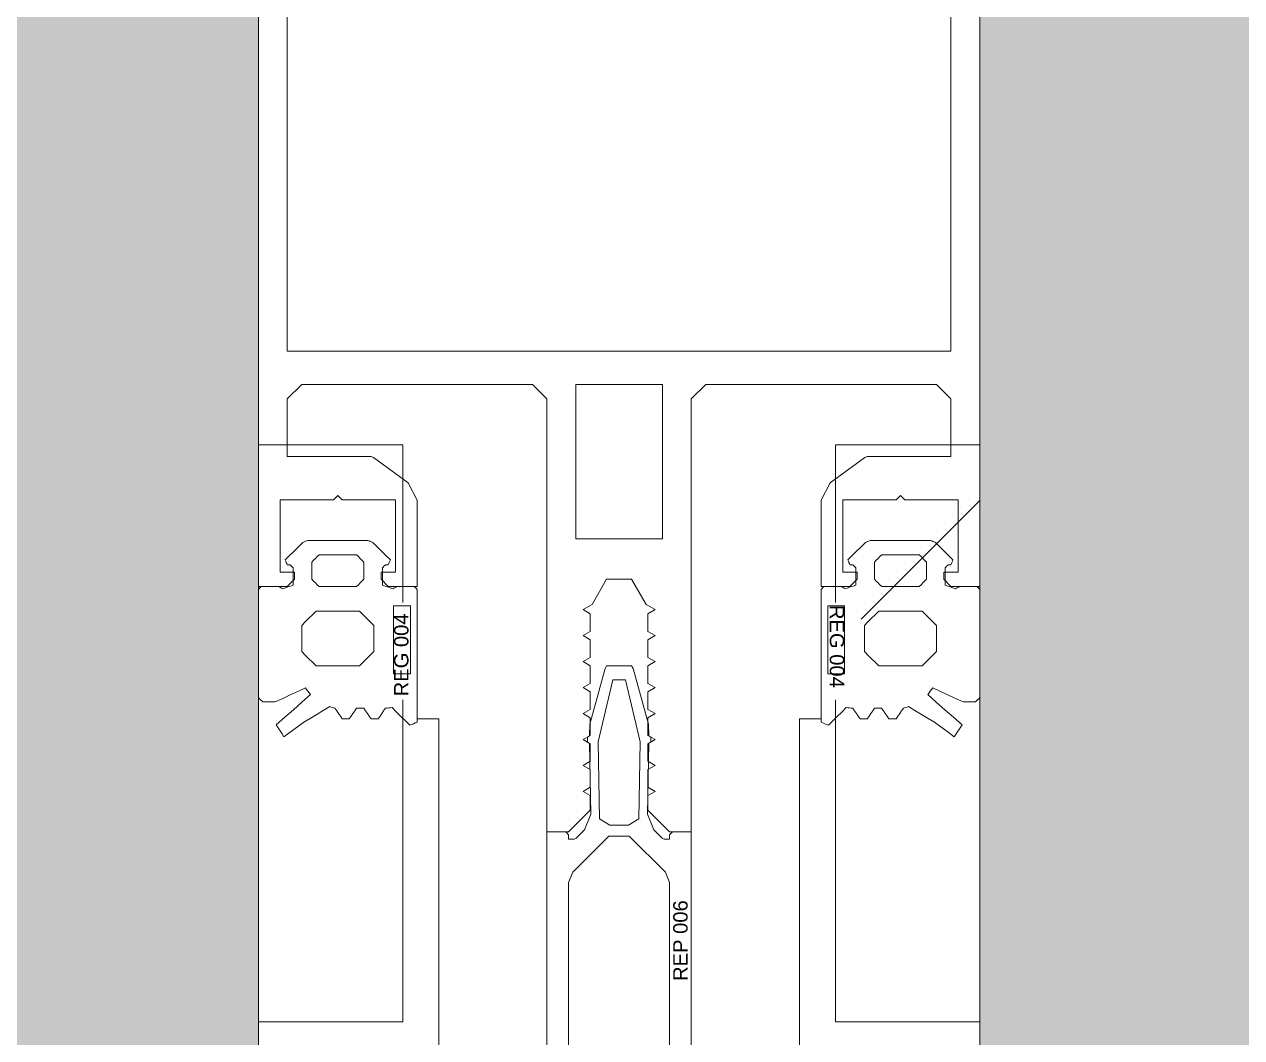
# Model space of a CAD drawing. Header units: millimetres. Extents: x -68946 to 690821, y -552984 to 293768.
# Drawn here: x 111121.7 to 111206.1, y -218742.2 to -218672 of the extents above; entities that cross this region are included whole.
import ezdxf

# ---------------------------------------------------------------- set-up
doc = ezdxf.new("R2010")
doc.units = ezdxf.units.MM
for name, color, linetype, lineweight in [('A-GLAZ-____-OTLN', 250, 'Continuous', 5), ('A-GLAZ-CURT-OTLN', 250, 'Continuous', 5), ('A-GLAZ-CWMG-MCUT', 250, 'Continuous', 9), ('A-GLAZ-CWMG-OTLN', 250, 'Continuous', 5), ('G-XREF-____-OTLN', 250, 'Continuous', 9)]:
    doc.layers.add(name, color=color, linetype=linetype, lineweight=lineweight)
doc.styles.add('Arial', font='arial.ttf', dxfattribs={"height": 1})

# ---------------------------------------------------------------- blocks, each defined once
blk = doc.blocks.new('PNS_Панель прямоугольная2 - Нр_Стекло - 40мм-40428507-АР1_Маркировочный план 3 этажа секция 2_3')
at = {"layer": 'A-GLAZ-____-OTLN'}
h = blk.add_hatch(dxfattribs=at)
h.set_pattern_fill('FP_20', color=256, style=0, pattern_type=2)
h.set_pattern_definition([(45, (-82692.5, -39714.82), (-282.8427, 282.8427), [200, -600]), (45, (-82892.5, -39814.82), (-282.8427, 282.8427), [600, -200]), (45, (-82492.5, -39914.82), (-282.8427, 282.8427), [200, -600])])
h.paths.add_polyline_path([(-492.5, 28.094), (-495.178, 28.094), (-494.187, 30.018)])
h.paths.add_polyline_path([(-502.5, 0), (-492.5, 0), (-492.5, 24.344), (-495.229, 22.902), (-495.5, 25.669), (-492.5, 26.219), (-494.244, 27.469), (-492.5, 28.094), (-492.5, 40), (-502.5, 40), (-501.813, 30.018), (-500.5, 27.469), (-500.5, 26.569), (-500.846, 25.369), (-500.5, 24.818), (-502.5, 21)])
h.paths.add_polyline_path([(502.5, 0), (501.764, 21.781), (500.5, 25.238), (500.5, 25.669), (500.5, 26.569), (500.603, 27.669), (502.5, 30.018), (502.5, 40), (492.5, 40), (492.5, 28.094), (495.5, 27.019), (492.5, 26.219), (495.5, 25.669), (495.229, 22.902), (492.5, 24.344), (492.5, 0)])
h.paths.add_polyline_path([(495.5, 27.469), (492.5, 28.094), (494.187, 30.018), (495.178, 28.094)])
for p, q in [((492.5, 40), (502.5, 40)), ((502.5, 40), (502.5, 29.062)), ((502.5, 22.328), (502.5, 0)), ((492.5, 0), (502.5, 0)), ((502.5, 0), (492.5, 0))]:
    blk.add_line(p, q, dxfattribs=at)
blk = doc.blocks.new('Прямоугольный импост - Рядовой 50х200-40428490-АР1_Маркировочный план 3 этажа секция 2_3')
at = {"layer": 'A-GLAZ-CWMG-OTLN'}
blk.add_hatch(color=10, dxfattribs=at).paths.add_polyline_path([(82100, 39775.024), (83085, 39775.154), (83085, 39975.024), (82100, 39975.024), (82100, 39775.154)])
at = {"layer": 'A-GLAZ-CWMG-MCUT', "lineweight": 5}
for p, q in [((83085, 39842.918), (83085, 39975.024)), ((83085, 39775.024), (83085, 39839.168))]:
    blk.add_line(p, q, dxfattribs=at)
blk = doc.blocks.new('PNS_Панель прямоугольная2 - Нр_Стекло - 40мм-V191-АР1_Маркировочный план 3 этажа секция 2_3')
at = {"layer": 'A-GLAZ-____-OTLN'}
h = blk.add_hatch(dxfattribs=at)
h.set_pattern_fill('FP_147', color=256, style=0, pattern_type=2)
h.set_pattern_definition([(45, (-83740, -39714.82), (-282.8427, 282.8427), [200, -600]), (45, (-83940, -39814.82), (-282.8427, 282.8427), [600, -200]), (45, (-83540, -39914.82), (-282.8427, 282.8427), [200, -600])])
h.paths.add_polyline_path([(-505, 28.094), (-507.678, 28.094), (-506.687, 30.018)])
h.paths.add_polyline_path([(-505, 0), (-505, 24.344), (-507.729, 22.902), (-508, 25.669), (-505, 26.219), (-506.744, 27.469), (-505, 28.094), (-505, 40), (-515, 40), (-514.313, 30.018), (-513, 27.469), (-513, 26.569), (-513.346, 25.369), (-513, 24.818), (-515, 21), (-515, 0)])
h.paths.add_polyline_path([(505, 0), (515, 0), (514.264, 21.781), (513, 25.238), (513, 25.669), (513, 26.569), (513.103, 27.669), (515, 30.018), (515, 40), (505, 40), (505, 28.094), (508, 27.019), (505, 26.219), (508, 25.669), (507.729, 22.902), (505, 24.344), (505, 21)])
h.paths.add_polyline_path([(508, 27.469), (505, 28.094), (506.687, 30.018), (507.678, 28.094)])
for p, q in [((-515, 40), (-505, 40)), ((-515, 29.062), (-515, 40)), ((-515, 0), (-515, 22.328)), ((-515, 0), (-505, 0)), ((-505, 0), (-515, 0))]:
    blk.add_line(p, q, dxfattribs=at)
blk = doc.blocks.new('Прямоугольный импост - Рядовой 50х200-40428489-АР1_Маркировочный план 3 этажа секция 2_3')
at = {"layer": 'A-GLAZ-CWMG-OTLN'}
blk.add_hatch(color=10, dxfattribs=at).paths.add_polyline_path([(85205, 39775.024), (85205, 39975.024), (84195, 39975.024), (84195, 39775.024), (85204.869, 39775.024)])
at = {"layer": 'A-GLAZ-CWMG-MCUT', "lineweight": 5}
for p, q in [((84195, 39975.024), (84195, 39842.918)), ((84195, 39839.168), (84195, 39775.024))]:
    blk.add_line(p, q, dxfattribs=at)
blk = doc.blocks.new('Прямоугольный импост - 200_dwg-17677014-АР1_Маркировочный план 3 этажа секция 2_3')
at = {"layer": 'G-XREF-____-OTLN', "flags": 128}
for points in [[(227971.452, 196911.968), (227971.452, 196781.968), (227973.452, 196781.968), (227973.952, 196782.468), (227973.952, 196782.968), (227972.952, 196782.968), (227972.952, 196787.968), (227976.652, 196787.968), (227976.952, 196788.268), (227977.252, 196787.968), (227980.952, 196787.968), (227980.952, 196782.968), (227979.952, 196782.968), (227979.952, 196782.468), (227980.452, 196781.968), (227982.452, 196781.968), (227982.452, 196787.951), (227981.834, 196789.164), (227979.431, 196790.91), (227979.255, 196790.968), (227973.452, 196790.968), (227973.452, 196794.968), (227974.452, 196795.968), (227990.452, 196795.968), (227991.452, 196794.968), (227991.452, 196764.968), (227992.952, 196764.968), (227994.452, 196766.468), (227994.452, 196767.479), (227993.952, 196767.768), (227994.452, 196768.056), (227994.452, 196769.279), (227993.952, 196769.568), (227994.452, 196769.856), (227994.452, 196771.079), (227993.952, 196771.368), (227994.452, 196771.656), (227994.452, 196772.879), (227993.952, 196773.168), (227994.452, 196773.456), (227994.452, 196774.679), (227993.952, 196774.968), (227994.452, 196775.256), (227994.452, 196776.479), (227993.952, 196776.768), (227994.452, 196777.056), (227994.452, 196778.279), (227993.952, 196778.568), (227994.452, 196778.856), (227994.452, 196780.079), (227993.952, 196780.368), (227994.585, 196780.733), (227995.586, 196782.468), (227997.318, 196782.468), (227998.32, 196780.733), (227998.952, 196780.368), (227998.452, 196780.079), (227998.452, 196778.856), (227998.952, 196778.568), (227998.452, 196778.279), (227998.452, 196777.056), (227998.952, 196776.768), (227998.452, 196776.479), (227998.452, 196775.256), (227998.952, 196774.968), (227998.452, 196774.679), (227998.452, 196773.456), (227998.952, 196773.168), (227998.452, 196772.879), (227998.452, 196771.656), (227998.952, 196771.368), (227998.452, 196771.079), (227998.452, 196769.856), (227998.952, 196769.568), (227998.452, 196769.279), (227998.452, 196768.056), (227998.952, 196767.768), (227998.452, 196767.479), (227998.452, 196766.468), (227999.952, 196764.968), (228001.452, 196764.968), (228001.452, 196794.968), (228002.452, 196795.968), (228018.452, 196795.968), (228019.452, 196794.968), (228019.452, 196790.968), (228013.65, 196790.968), (228013.473, 196790.91), (228011.071, 196789.164), (228010.452, 196787.951), (228010.452, 196781.968), (228012.452, 196781.968), (228012.952, 196782.468), (228012.952, 196782.968), (228011.952, 196782.968), (228011.952, 196787.968), (228015.652, 196787.968), (228015.952, 196788.268), (228016.252, 196787.968), (228019.952, 196787.968), (228019.952, 196782.968), (228018.952, 196782.968), (228018.952, 196782.468), (228019.452, 196781.968), (228021.452, 196781.968), (228021.452, 196911.968)], [(227974.523, 196785.021), (227974.22, 196784.718), (227973.917, 196784.415), (227973.614, 196784.112), (227973.311, 196783.809)], [(227974.876, 196785.168), (227974.788, 196785.131), (227974.7, 196785.094), (227974.611, 196785.058), (227974.523, 196785.021)], [(227979.028, 196785.168), (227977.99, 196785.168), (227976.952, 196785.168), (227975.914, 196785.168), (227974.876, 196785.168)], [(227979.382, 196785.021), (227979.293, 196785.058), (227979.205, 196785.094), (227979.116, 196785.131), (227979.028, 196785.168)], [(227980.594, 196783.809), (227980.291, 196784.112), (227979.988, 196784.415), (227979.685, 196784.718), (227979.382, 196785.021)], [(228013.523, 196785.021), (228013.22, 196784.718), (228012.917, 196784.415), (228012.614, 196784.112), (228012.311, 196783.809)], [(228013.876, 196785.168), (228013.788, 196785.131), (228013.7, 196785.094), (228013.611, 196785.058), (228013.523, 196785.021)], [(228018.028, 196785.168), (228016.99, 196785.168), (228015.952, 196785.168), (228014.914, 196785.168), (228013.876, 196785.168)], [(228018.382, 196785.021), (228018.293, 196785.058), (228018.205, 196785.094), (228018.116, 196785.131), (228018.028, 196785.168)], [(228019.594, 196783.809), (228019.291, 196784.112), (228018.988, 196784.415), (228018.685, 196784.718), (228018.382, 196785.021)], [(227975.152, 196783.668), (227975.277, 196783.793), (227975.402, 196783.918), (227975.527, 196784.043), (227975.652, 196784.168)], [(227975.652, 196784.168), (227976.302, 196784.168), (227976.952, 196784.168), (227977.602, 196784.168), (227978.252, 196784.168)], [(227978.252, 196784.168), (227978.377, 196784.043), (227978.502, 196783.918), (227978.627, 196783.793), (227978.752, 196783.668)], [(228014.152, 196783.668), (228014.277, 196783.793), (228014.402, 196783.918), (228014.527, 196784.043), (228014.652, 196784.168)], [(228014.652, 196784.168), (228015.302, 196784.168), (228015.952, 196784.168), (228016.602, 196784.168), (228017.252, 196784.168)], [(228017.252, 196784.168), (228017.377, 196784.043), (228017.502, 196783.918), (228017.627, 196783.793), (228017.752, 196783.668)], [(227973.311, 196783.809), (227973.346, 196783.724), (227973.382, 196783.638), (227973.417, 196783.553), (227973.452, 196783.468)], [(227973.452, 196783.468), (227973.502, 196783.468), (227973.552, 196783.468), (227973.602, 196783.468), (227973.652, 196783.468)], [(227973.652, 196783.468), (227973.702, 196783.418), (227973.752, 196783.368), (227973.802, 196783.318), (227973.852, 196783.268)], [(227975.152, 196782.468), (227975.152, 196782.768), (227975.152, 196783.068), (227975.152, 196783.368), (227975.152, 196783.668)], [(227978.752, 196783.668), (227978.752, 196783.368), (227978.752, 196783.068), (227978.752, 196782.768), (227978.752, 196782.468)], [(227980.052, 196783.268), (227980.102, 196783.318), (227980.152, 196783.368), (227980.202, 196783.418), (227980.252, 196783.468)], [(227980.252, 196783.468), (227980.302, 196783.468), (227980.352, 196783.468), (227980.402, 196783.468), (227980.452, 196783.468)], [(227980.452, 196783.468), (227980.488, 196783.553), (227980.523, 196783.638), (227980.558, 196783.724), (227980.594, 196783.809)], [(228012.311, 196783.809), (228012.346, 196783.724), (228012.382, 196783.638), (228012.417, 196783.553), (228012.452, 196783.468)], [(228012.452, 196783.468), (228012.502, 196783.468), (228012.552, 196783.468), (228012.602, 196783.468), (228012.652, 196783.468)], [(228012.652, 196783.468), (228012.702, 196783.418), (228012.752, 196783.368), (228012.802, 196783.318), (228012.852, 196783.268)], [(228014.152, 196782.468), (228014.152, 196782.768), (228014.152, 196783.068), (228014.152, 196783.368), (228014.152, 196783.668)], [(228017.752, 196783.668), (228017.752, 196783.368), (228017.752, 196783.068), (228017.752, 196782.768), (228017.752, 196782.468)], [(228019.052, 196783.268), (228019.102, 196783.318), (228019.152, 196783.368), (228019.202, 196783.418), (228019.252, 196783.468)], [(228019.252, 196783.468), (228019.302, 196783.468), (228019.352, 196783.468), (228019.402, 196783.468), (228019.452, 196783.468)], [(228019.452, 196783.468), (228019.488, 196783.553), (228019.523, 196783.638), (228019.558, 196783.724), (228019.594, 196783.809)], [(227973.852, 196783.268), (227973.852, 196782.967), (227973.852, 196782.666), (227973.852, 196782.366), (227973.852, 196782.065)], [(227980.052, 196782.065), (227980.052, 196782.366), (227980.052, 196782.666), (227980.052, 196782.967), (227980.052, 196783.268)], [(228012.852, 196783.268), (228012.852, 196782.967), (228012.852, 196782.666), (228012.852, 196782.366), (228012.852, 196782.065)], [(228019.052, 196782.065), (228019.052, 196782.366), (228019.052, 196782.666), (228019.052, 196782.967), (228019.052, 196783.268)], [(227971.652, 196781.968), (227971.602, 196781.918), (227971.552, 196781.868), (227971.502, 196781.818), (227971.452, 196781.768)], [(227971.452, 196781.768), (227971.452, 196779.893), (227971.452, 196778.018), (227971.452, 196776.143), (227971.452, 196774.268)], [(227972.826, 196781.968), (227972.532, 196781.968), (227972.239, 196781.968), (227971.946, 196781.968), (227971.652, 196781.968)], [(227973.139, 196781.816), (227973.061, 196781.854), (227972.982, 196781.892), (227972.904, 196781.93), (227972.826, 196781.968)], [(227973.852, 196782.065), (227973.674, 196782.003), (227973.496, 196781.941), (227973.317, 196781.879), (227973.139, 196781.816)], [(227975.652, 196781.968), (227975.527, 196782.093), (227975.402, 196782.218), (227975.277, 196782.343), (227975.152, 196782.468)], [(227978.252, 196781.968), (227977.602, 196781.968), (227976.952, 196781.968), (227976.302, 196781.968), (227975.652, 196781.968)], [(227978.752, 196782.468), (227978.627, 196782.343), (227978.502, 196782.218), (227978.377, 196782.093), (227978.252, 196781.968)], [(227980.765, 196781.816), (227980.587, 196781.879), (227980.409, 196781.941), (227980.231, 196782.003), (227980.052, 196782.065)], [(227981.079, 196781.968), (227981, 196781.93), (227980.922, 196781.892), (227980.844, 196781.854), (227980.765, 196781.816)], [(227982.252, 196781.968), (227981.959, 196781.968), (227981.665, 196781.968), (227981.372, 196781.968), (227981.079, 196781.968)], [(227982.452, 196781.768), (227982.402, 196781.818), (227982.352, 196781.868), (227982.302, 196781.918), (227982.252, 196781.968)], [(227982.452, 196772.568), (227982.452, 196774.868), (227982.452, 196777.168), (227982.452, 196779.468), (227982.452, 196781.768)], [(228010.652, 196781.968), (228010.602, 196781.918), (228010.552, 196781.868), (228010.502, 196781.818), (228010.452, 196781.768)], [(228010.452, 196781.768), (228010.452, 196779.468), (228010.452, 196777.168), (228010.452, 196774.868), (228010.452, 196772.568)], [(228011.826, 196781.968), (228011.532, 196781.968), (228011.239, 196781.968), (228010.946, 196781.968), (228010.652, 196781.968)], [(228012.139, 196781.816), (228012.061, 196781.854), (228011.982, 196781.892), (228011.904, 196781.93), (228011.826, 196781.968)], [(228012.852, 196782.065), (228012.674, 196782.003), (228012.496, 196781.941), (228012.317, 196781.879), (228012.139, 196781.816)], [(228014.652, 196781.968), (228014.527, 196782.093), (228014.402, 196782.218), (228014.277, 196782.343), (228014.152, 196782.468)], [(228017.252, 196781.968), (228016.602, 196781.968), (228015.952, 196781.968), (228015.302, 196781.968), (228014.652, 196781.968)], [(228017.752, 196782.468), (228017.627, 196782.343), (228017.502, 196782.218), (228017.377, 196782.093), (228017.252, 196781.968)], [(228019.765, 196781.816), (228019.587, 196781.879), (228019.409, 196781.941), (228019.231, 196782.003), (228019.052, 196782.065)], [(228020.079, 196781.968), (228020, 196781.93), (228019.922, 196781.892), (228019.844, 196781.854), (228019.765, 196781.816)], [(228021.252, 196781.968), (228020.959, 196781.968), (228020.665, 196781.968), (228020.372, 196781.968), (228020.079, 196781.968)], [(228021.452, 196781.768), (228021.402, 196781.818), (228021.352, 196781.868), (228021.302, 196781.918), (228021.252, 196781.968)], [(228021.452, 196774.268), (228021.452, 196776.143), (228021.452, 196778.018), (228021.452, 196779.893), (228021.452, 196781.768)], [(227974.452, 196779.268), (227974.702, 196779.518), (227974.952, 196779.768), (227975.202, 196780.018), (227975.452, 196780.268)], [(227975.452, 196780.268), (227976.202, 196780.268), (227976.952, 196780.268), (227977.702, 196780.268), (227978.452, 196780.268)], [(227978.452, 196780.268), (227978.702, 196780.018), (227978.952, 196779.768), (227979.202, 196779.518), (227979.452, 196779.268)], [(228013.452, 196779.268), (228013.702, 196779.518), (228013.952, 196779.768), (228014.202, 196780.018), (228014.452, 196780.268)], [(228014.452, 196780.268), (228015.202, 196780.268), (228015.952, 196780.268), (228016.702, 196780.268), (228017.452, 196780.268)], [(228017.452, 196780.268), (228017.702, 196780.018), (228017.952, 196779.768), (228018.202, 196779.518), (228018.452, 196779.268)], [(227974.452, 196777.468), (227974.452, 196777.918), (227974.452, 196778.368), (227974.452, 196778.818), (227974.452, 196779.268)], [(227979.452, 196779.268), (227979.452, 196778.818), (227979.452, 196778.368), (227979.452, 196777.918), (227979.452, 196777.468)], [(228013.452, 196777.468), (228013.452, 196777.918), (228013.452, 196778.368), (228013.452, 196778.818), (228013.452, 196779.268)], [(228018.452, 196779.268), (228018.452, 196778.818), (228018.452, 196778.368), (228018.452, 196777.918), (228018.452, 196777.468)], [(227975.452, 196776.468), (227975.202, 196776.718), (227974.952, 196776.968), (227974.702, 196777.218), (227974.452, 196777.468)], [(227979.452, 196777.468), (227979.202, 196777.218), (227978.952, 196776.968), (227978.702, 196776.718), (227978.452, 196776.468)], [(228014.452, 196776.468), (228014.202, 196776.718), (228013.952, 196776.968), (228013.702, 196777.218), (228013.452, 196777.468)], [(228018.452, 196777.468), (228018.202, 196777.218), (228017.952, 196776.968), (228017.702, 196776.718), (228017.452, 196776.468)], [(227978.452, 196776.468), (227977.702, 196776.468), (227976.952, 196776.468), (227976.202, 196776.468), (227975.452, 196776.468)], [(227991.452, 196730.967), (227991.452, 196764.968), (227992.752, 196764.968), (227992.952, 196764.768), (227992.952, 196764.468), (227993.334, 196764.468), (227993.475, 196764.526), (227994.049, 196765.1), (227994.488, 196766.187), (227994.402, 196771.108), (227994.252, 196771.194), (227994.252, 196771.541), (227994.402, 196771.627), (227994.416, 196772.435), (227995.487, 196776.295), (227995.586, 196776.467), (227997.318, 196776.467), (227997.418, 196776.295), (227998.488, 196772.435), (227998.502, 196771.627), (227998.652, 196771.541), (227998.652, 196771.194), (227998.502, 196771.108), (227998.416, 196766.187), (227998.855, 196765.1), (227999.429, 196764.526), (227999.571, 196764.468), (227999.952, 196764.468), (227999.952, 196764.768), (228000.152, 196764.968), (228001.452, 196764.968), (228001.452, 196730.967)], [(228017.452, 196776.468), (228016.702, 196776.468), (228015.952, 196776.468), (228015.202, 196776.468), (228014.452, 196776.468)], [(227972.616, 196773.982), (227973.137, 196774.221), (227973.659, 196774.461), (227974.181, 196774.7), (227974.703, 196774.939)], [(227974.703, 196774.939), (227974.792, 196774.824), (227974.882, 196774.708), (227974.971, 196774.592), (227975.061, 196774.476)], [(228017.844, 196774.476), (228017.933, 196774.592), (228018.023, 196774.708), (228018.112, 196774.824), (228018.201, 196774.939)], [(228018.201, 196774.939), (228018.723, 196774.7), (228019.245, 196774.461), (228019.767, 196774.221), (228020.289, 196773.982)], [(227971.452, 196774.268), (227971.527, 196774.193), (227971.602, 196774.118), (227971.677, 196774.043), (227971.752, 196773.968)], [(227975.061, 196774.476), (227974.467, 196773.955), (227973.873, 196773.433), (227973.28, 196772.912), (227972.686, 196772.391)], [(228020.219, 196772.391), (228019.625, 196772.912), (228019.031, 196773.433), (228018.437, 196773.955), (228017.844, 196774.476)], [(228021.152, 196773.968), (228021.227, 196774.043), (228021.302, 196774.118), (228021.377, 196774.193), (228021.452, 196774.268)], [(227971.752, 196773.968), (227971.968, 196773.971), (227972.184, 196773.975), (227972.4, 196773.978), (227972.616, 196773.982)], [(227974.587, 196772.562), (227975.04, 196772.834), (227975.492, 196773.105), (227975.945, 196773.377), (227976.397, 196773.648)], [(227976.397, 196773.648), (227976.486, 196773.62), (227976.574, 196773.592), (227976.663, 196773.565), (227976.751, 196773.537)], [(227976.751, 196773.537), (227976.878, 196773.352), (227977.004, 196773.168), (227977.13, 196772.983), (227977.256, 196772.798)], [(227977.751, 196772.798), (227977.878, 196772.983), (227978.004, 196773.168), (227978.13, 196773.352), (227978.256, 196773.537)], [(227978.256, 196773.537), (227978.38, 196773.537), (227978.504, 196773.537), (227978.628, 196773.537), (227978.751, 196773.537)], [(227978.751, 196773.537), (227978.878, 196773.352), (227979.004, 196773.168), (227979.13, 196772.983), (227979.256, 196772.798)], [(227979.751, 196772.798), (227979.878, 196772.983), (227980.004, 196773.168), (227980.13, 196773.352), (227980.256, 196773.537)], [(227980.256, 196773.537), (227980.371, 196773.548), (227980.486, 196773.558), (227980.601, 196773.569), (227980.716, 196773.58)], [(227980.716, 196773.58), (227981.022, 196773.274), (227981.328, 196772.968), (227981.634, 196772.661), (227981.94, 196772.355)], [(228010.964, 196772.355), (228011.27, 196772.661), (228011.576, 196772.968), (228011.883, 196773.274), (228012.189, 196773.58)], [(228012.189, 196773.58), (228012.304, 196773.569), (228012.419, 196773.558), (228012.533, 196773.548), (228012.648, 196773.537)], [(228012.648, 196773.537), (228012.775, 196773.352), (228012.901, 196773.168), (228013.027, 196772.983), (228013.153, 196772.798)], [(228013.648, 196772.798), (228013.775, 196772.983), (228013.901, 196773.168), (228014.027, 196773.352), (228014.153, 196773.537)], [(228014.153, 196773.537), (228014.277, 196773.537), (228014.401, 196773.537), (228014.525, 196773.537), (228014.648, 196773.537)], [(228014.648, 196773.537), (228014.775, 196773.352), (228014.901, 196773.168), (228015.027, 196772.983), (228015.153, 196772.798)], [(228015.648, 196772.798), (228015.775, 196772.983), (228015.901, 196773.168), (228016.027, 196773.352), (228016.153, 196773.537)], [(228016.153, 196773.537), (228016.242, 196773.565), (228016.33, 196773.592), (228016.419, 196773.62), (228016.507, 196773.648)], [(228016.507, 196773.648), (228016.96, 196773.377), (228017.412, 196773.105), (228017.865, 196772.834), (228018.317, 196772.562)], [(228020.289, 196773.982), (228020.505, 196773.978), (228020.721, 196773.975), (228020.936, 196773.971), (228021.152, 196773.968)], [(227971.852, 196730.798), (227983.952, 196730.798), (227983.952, 196772.798), (227982.452, 196772.798)], [(227972.686, 196772.391), (227972.819, 196772.179), (227972.952, 196771.968), (227973.085, 196771.756), (227973.219, 196771.544)], [(227973.219, 196771.544), (227973.561, 196771.799), (227973.903, 196772.053), (227974.245, 196772.308), (227974.587, 196772.562)], [(227977.256, 196772.798), (227977.38, 196772.798), (227977.504, 196772.798), (227977.628, 196772.798), (227977.751, 196772.798)], [(227979.256, 196772.798), (227979.38, 196772.798), (227979.504, 196772.798), (227979.628, 196772.798), (227979.751, 196772.798)], [(227981.94, 196772.355), (227982.068, 196772.408), (227982.196, 196772.461), (227982.324, 196772.514), (227982.452, 196772.568)], [(228021.053, 196730.798), (228008.952, 196730.798), (228008.952, 196772.798), (228010.452, 196772.798)], [(228010.452, 196772.568), (228010.58, 196772.514), (228010.708, 196772.461), (228010.836, 196772.408), (228010.964, 196772.355)], [(228013.153, 196772.798), (228013.277, 196772.798), (228013.401, 196772.798), (228013.525, 196772.798), (228013.648, 196772.798)], [(228015.153, 196772.798), (228015.277, 196772.798), (228015.401, 196772.798), (228015.525, 196772.798), (228015.648, 196772.798)], [(228018.317, 196772.562), (228018.659, 196772.308), (228019.002, 196772.053), (228019.344, 196771.799), (228019.686, 196771.544)], [(228019.686, 196771.544), (228019.819, 196771.756), (228019.952, 196771.968), (228020.085, 196772.179), (228020.219, 196772.391)]]:
    blk.add_lwpolyline(points, dxfattribs=at)
for points in [[(227973.452, 196906.968), (227973.452, 196798.268), (228019.452, 196798.268), (228019.452, 196906.968)], [(227993.452, 196795.968), (227993.452, 196785.268), (227999.452, 196785.268), (227999.452, 196795.968)], [(227980.822, 196775.926), (227981.991, 196775.926), (227981.991, 196780.625), (227980.822, 196780.625)], [(228012.083, 196775.926), (228010.914, 196775.926), (228010.914, 196780.625), (228012.083, 196780.625)], [(227997.811, 196765.875), (227997.904, 196771.2), (227996.896, 196775.498), (227996.008, 196775.498), (227995.001, 196771.2), (227995.094, 196765.875), (227995.798, 196765.428), (227997.106, 196765.428)], [(227998.22, 196738.735), (227999.099, 196737.857), (227999.952, 196738.21), (227999.952, 196761.468), (227999.659, 196762.175), (227997.159, 196764.675), (227995.745, 196764.675), (227993.245, 196762.175), (227992.952, 196761.468), (227992.952, 196738.21), (227993.806, 196737.857), (227994.684, 196738.735)]]:
    blk.add_lwpolyline(points, close=True, dxfattribs=at)
blk = doc.blocks.new('Прямоугольный импост - 200_dwg-V210-АР1_Маркировочный план 3 этажа секция 2_3')
at = {"layer": 'G-XREF-____-OTLN', "flags": 128}
for points in [[(227971.452, 196911.968), (227971.452, 196781.968), (227973.452, 196781.968), (227973.952, 196782.468), (227973.952, 196782.968), (227972.952, 196782.968), (227972.952, 196787.968), (227976.652, 196787.968), (227976.952, 196788.268), (227977.252, 196787.968), (227980.952, 196787.968), (227980.952, 196782.968), (227979.952, 196782.968), (227979.952, 196782.468), (227980.452, 196781.968), (227982.452, 196781.968), (227982.452, 196787.951), (227981.834, 196789.164), (227979.431, 196790.91), (227979.255, 196790.968), (227973.452, 196790.968), (227973.452, 196794.968), (227974.452, 196795.968), (227990.452, 196795.968), (227991.452, 196794.968), (227991.452, 196764.968), (227992.952, 196764.968), (227994.452, 196766.468), (227994.452, 196767.479), (227993.952, 196767.768), (227994.452, 196768.056), (227994.452, 196769.279), (227993.952, 196769.568), (227994.452, 196769.856), (227994.452, 196771.079), (227993.952, 196771.368), (227994.452, 196771.656), (227994.452, 196772.879), (227993.952, 196773.168), (227994.452, 196773.456), (227994.452, 196774.679), (227993.952, 196774.968), (227994.452, 196775.256), (227994.452, 196776.479), (227993.952, 196776.768), (227994.452, 196777.056), (227994.452, 196778.279), (227993.952, 196778.568), (227994.452, 196778.856), (227994.452, 196780.079), (227993.952, 196780.368), (227994.585, 196780.733), (227995.586, 196782.468), (227997.318, 196782.468), (227998.32, 196780.733), (227998.952, 196780.368), (227998.452, 196780.079), (227998.452, 196778.856), (227998.952, 196778.568), (227998.452, 196778.279), (227998.452, 196777.056), (227998.952, 196776.768), (227998.452, 196776.479), (227998.452, 196775.256), (227998.952, 196774.968), (227998.452, 196774.679), (227998.452, 196773.456), (227998.952, 196773.168), (227998.452, 196772.879), (227998.452, 196771.656), (227998.952, 196771.368), (227998.452, 196771.079), (227998.452, 196769.856), (227998.952, 196769.568), (227998.452, 196769.279), (227998.452, 196768.056), (227998.952, 196767.768), (227998.452, 196767.479), (227998.452, 196766.468), (227999.952, 196764.968), (228001.452, 196764.968), (228001.452, 196794.968), (228002.452, 196795.968), (228018.452, 196795.968), (228019.452, 196794.968), (228019.452, 196790.968), (228013.65, 196790.968), (228013.473, 196790.91), (228011.071, 196789.164), (228010.452, 196787.951), (228010.452, 196781.968), (228012.452, 196781.968), (228012.952, 196782.468), (228012.952, 196782.968), (228011.952, 196782.968), (228011.952, 196787.968), (228015.652, 196787.968), (228015.952, 196788.268), (228016.252, 196787.968), (228019.952, 196787.968), (228019.952, 196782.968), (228018.952, 196782.968), (228018.952, 196782.468), (228019.452, 196781.968), (228021.452, 196781.968), (228021.452, 196911.968)], [(227974.523, 196785.021), (227974.22, 196784.718), (227973.917, 196784.415), (227973.614, 196784.112), (227973.311, 196783.809)], [(227974.876, 196785.168), (227974.788, 196785.131), (227974.7, 196785.094), (227974.611, 196785.058), (227974.523, 196785.021)], [(227979.028, 196785.168), (227977.99, 196785.168), (227976.952, 196785.168), (227975.914, 196785.168), (227974.876, 196785.168)], [(227979.382, 196785.021), (227979.293, 196785.058), (227979.205, 196785.094), (227979.116, 196785.131), (227979.028, 196785.168)], [(227980.594, 196783.809), (227980.291, 196784.112), (227979.988, 196784.415), (227979.685, 196784.718), (227979.382, 196785.021)], [(228013.523, 196785.021), (228013.22, 196784.718), (228012.917, 196784.415), (228012.614, 196784.112), (228012.311, 196783.809)], [(228013.876, 196785.168), (228013.788, 196785.131), (228013.7, 196785.094), (228013.611, 196785.058), (228013.523, 196785.021)], [(228018.028, 196785.168), (228016.99, 196785.168), (228015.952, 196785.168), (228014.914, 196785.168), (228013.876, 196785.168)], [(228018.382, 196785.021), (228018.293, 196785.058), (228018.205, 196785.094), (228018.116, 196785.131), (228018.028, 196785.168)], [(228019.594, 196783.809), (228019.291, 196784.112), (228018.988, 196784.415), (228018.685, 196784.718), (228018.382, 196785.021)], [(227975.152, 196783.668), (227975.277, 196783.793), (227975.402, 196783.918), (227975.527, 196784.043), (227975.652, 196784.168)], [(227975.652, 196784.168), (227976.302, 196784.168), (227976.952, 196784.168), (227977.602, 196784.168), (227978.252, 196784.168)], [(227978.252, 196784.168), (227978.377, 196784.043), (227978.502, 196783.918), (227978.627, 196783.793), (227978.752, 196783.668)], [(228014.152, 196783.668), (228014.277, 196783.793), (228014.402, 196783.918), (228014.527, 196784.043), (228014.652, 196784.168)], [(228014.652, 196784.168), (228015.302, 196784.168), (228015.952, 196784.168), (228016.602, 196784.168), (228017.252, 196784.168)], [(228017.252, 196784.168), (228017.377, 196784.043), (228017.502, 196783.918), (228017.627, 196783.793), (228017.752, 196783.668)], [(227973.311, 196783.809), (227973.346, 196783.724), (227973.382, 196783.638), (227973.417, 196783.553), (227973.452, 196783.468)], [(227973.452, 196783.468), (227973.502, 196783.468), (227973.552, 196783.468), (227973.602, 196783.468), (227973.652, 196783.468)], [(227973.652, 196783.468), (227973.702, 196783.418), (227973.752, 196783.368), (227973.802, 196783.318), (227973.852, 196783.268)], [(227975.152, 196782.468), (227975.152, 196782.768), (227975.152, 196783.068), (227975.152, 196783.368), (227975.152, 196783.668)], [(227978.752, 196783.668), (227978.752, 196783.368), (227978.752, 196783.068), (227978.752, 196782.768), (227978.752, 196782.468)], [(227980.052, 196783.268), (227980.102, 196783.318), (227980.152, 196783.368), (227980.202, 196783.418), (227980.252, 196783.468)], [(227980.252, 196783.468), (227980.302, 196783.468), (227980.352, 196783.468), (227980.402, 196783.468), (227980.452, 196783.468)], [(227980.452, 196783.468), (227980.488, 196783.553), (227980.523, 196783.638), (227980.558, 196783.724), (227980.594, 196783.809)], [(228012.311, 196783.809), (228012.346, 196783.724), (228012.382, 196783.638), (228012.417, 196783.553), (228012.452, 196783.468)], [(228012.452, 196783.468), (228012.502, 196783.468), (228012.552, 196783.468), (228012.602, 196783.468), (228012.652, 196783.468)], [(228012.652, 196783.468), (228012.702, 196783.418), (228012.752, 196783.368), (228012.802, 196783.318), (228012.852, 196783.268)], [(228014.152, 196782.468), (228014.152, 196782.768), (228014.152, 196783.068), (228014.152, 196783.368), (228014.152, 196783.668)], [(228017.752, 196783.668), (228017.752, 196783.368), (228017.752, 196783.068), (228017.752, 196782.768), (228017.752, 196782.468)], [(228019.052, 196783.268), (228019.102, 196783.318), (228019.152, 196783.368), (228019.202, 196783.418), (228019.252, 196783.468)], [(228019.252, 196783.468), (228019.302, 196783.468), (228019.352, 196783.468), (228019.402, 196783.468), (228019.452, 196783.468)], [(228019.452, 196783.468), (228019.488, 196783.553), (228019.523, 196783.638), (228019.558, 196783.724), (228019.594, 196783.809)], [(227973.852, 196783.268), (227973.852, 196782.967), (227973.852, 196782.666), (227973.852, 196782.366), (227973.852, 196782.065)], [(227980.052, 196782.065), (227980.052, 196782.366), (227980.052, 196782.666), (227980.052, 196782.967), (227980.052, 196783.268)], [(228012.852, 196783.268), (228012.852, 196782.967), (228012.852, 196782.666), (228012.852, 196782.366), (228012.852, 196782.065)], [(228019.052, 196782.065), (228019.052, 196782.366), (228019.052, 196782.666), (228019.052, 196782.967), (228019.052, 196783.268)], [(227971.652, 196781.968), (227971.602, 196781.918), (227971.552, 196781.868), (227971.502, 196781.818), (227971.452, 196781.768)], [(227971.452, 196781.768), (227971.452, 196779.893), (227971.452, 196778.018), (227971.452, 196776.143), (227971.452, 196774.268)], [(227972.826, 196781.968), (227972.532, 196781.968), (227972.239, 196781.968), (227971.946, 196781.968), (227971.652, 196781.968)], [(227973.139, 196781.816), (227973.061, 196781.854), (227972.982, 196781.892), (227972.904, 196781.93), (227972.826, 196781.968)], [(227973.852, 196782.065), (227973.674, 196782.003), (227973.496, 196781.941), (227973.317, 196781.879), (227973.139, 196781.816)], [(227975.652, 196781.968), (227975.527, 196782.093), (227975.402, 196782.218), (227975.277, 196782.343), (227975.152, 196782.468)], [(227978.252, 196781.968), (227977.602, 196781.968), (227976.952, 196781.968), (227976.302, 196781.968), (227975.652, 196781.968)], [(227978.752, 196782.468), (227978.627, 196782.343), (227978.502, 196782.218), (227978.377, 196782.093), (227978.252, 196781.968)], [(227980.765, 196781.816), (227980.587, 196781.879), (227980.409, 196781.941), (227980.231, 196782.003), (227980.052, 196782.065)], [(227981.079, 196781.968), (227981, 196781.93), (227980.922, 196781.892), (227980.844, 196781.854), (227980.765, 196781.816)], [(227982.252, 196781.968), (227981.959, 196781.968), (227981.665, 196781.968), (227981.372, 196781.968), (227981.079, 196781.968)], [(227982.452, 196781.768), (227982.402, 196781.818), (227982.352, 196781.868), (227982.302, 196781.918), (227982.252, 196781.968)], [(227982.452, 196772.568), (227982.452, 196774.868), (227982.452, 196777.168), (227982.452, 196779.468), (227982.452, 196781.768)], [(228010.652, 196781.968), (228010.602, 196781.918), (228010.552, 196781.868), (228010.502, 196781.818), (228010.452, 196781.768)], [(228010.452, 196781.768), (228010.452, 196779.468), (228010.452, 196777.168), (228010.452, 196774.868), (228010.452, 196772.568)], [(228011.826, 196781.968), (228011.532, 196781.968), (228011.239, 196781.968), (228010.946, 196781.968), (228010.652, 196781.968)], [(228012.139, 196781.816), (228012.061, 196781.854), (228011.982, 196781.892), (228011.904, 196781.93), (228011.826, 196781.968)], [(228012.852, 196782.065), (228012.674, 196782.003), (228012.496, 196781.941), (228012.317, 196781.879), (228012.139, 196781.816)], [(228014.652, 196781.968), (228014.527, 196782.093), (228014.402, 196782.218), (228014.277, 196782.343), (228014.152, 196782.468)], [(228017.252, 196781.968), (228016.602, 196781.968), (228015.952, 196781.968), (228015.302, 196781.968), (228014.652, 196781.968)], [(228017.752, 196782.468), (228017.627, 196782.343), (228017.502, 196782.218), (228017.377, 196782.093), (228017.252, 196781.968)], [(228019.765, 196781.816), (228019.587, 196781.879), (228019.409, 196781.941), (228019.231, 196782.003), (228019.052, 196782.065)], [(228020.079, 196781.968), (228020, 196781.93), (228019.922, 196781.892), (228019.844, 196781.854), (228019.765, 196781.816)], [(228021.252, 196781.968), (228020.959, 196781.968), (228020.665, 196781.968), (228020.372, 196781.968), (228020.079, 196781.968)], [(228021.452, 196781.768), (228021.402, 196781.818), (228021.352, 196781.868), (228021.302, 196781.918), (228021.252, 196781.968)], [(228021.452, 196774.268), (228021.452, 196776.143), (228021.452, 196778.018), (228021.452, 196779.893), (228021.452, 196781.768)], [(227974.452, 196779.268), (227974.702, 196779.518), (227974.952, 196779.768), (227975.202, 196780.018), (227975.452, 196780.268)], [(227975.452, 196780.268), (227976.202, 196780.268), (227976.952, 196780.268), (227977.702, 196780.268), (227978.452, 196780.268)], [(227978.452, 196780.268), (227978.702, 196780.018), (227978.952, 196779.768), (227979.202, 196779.518), (227979.452, 196779.268)], [(228013.452, 196779.268), (228013.702, 196779.518), (228013.952, 196779.768), (228014.202, 196780.018), (228014.452, 196780.268)], [(228014.452, 196780.268), (228015.202, 196780.268), (228015.952, 196780.268), (228016.702, 196780.268), (228017.452, 196780.268)], [(228017.452, 196780.268), (228017.702, 196780.018), (228017.952, 196779.768), (228018.202, 196779.518), (228018.452, 196779.268)], [(227974.452, 196777.468), (227974.452, 196777.918), (227974.452, 196778.368), (227974.452, 196778.818), (227974.452, 196779.268)], [(227979.452, 196779.268), (227979.452, 196778.818), (227979.452, 196778.368), (227979.452, 196777.918), (227979.452, 196777.468)], [(228013.452, 196777.468), (228013.452, 196777.918), (228013.452, 196778.368), (228013.452, 196778.818), (228013.452, 196779.268)], [(228018.452, 196779.268), (228018.452, 196778.818), (228018.452, 196778.368), (228018.452, 196777.918), (228018.452, 196777.468)], [(227975.452, 196776.468), (227975.202, 196776.718), (227974.952, 196776.968), (227974.702, 196777.218), (227974.452, 196777.468)], [(227979.452, 196777.468), (227979.202, 196777.218), (227978.952, 196776.968), (227978.702, 196776.718), (227978.452, 196776.468)], [(228014.452, 196776.468), (228014.202, 196776.718), (228013.952, 196776.968), (228013.702, 196777.218), (228013.452, 196777.468)], [(228018.452, 196777.468), (228018.202, 196777.218), (228017.952, 196776.968), (228017.702, 196776.718), (228017.452, 196776.468)], [(227978.452, 196776.468), (227977.702, 196776.468), (227976.952, 196776.468), (227976.202, 196776.468), (227975.452, 196776.468)], [(227991.452, 196730.967), (227991.452, 196764.968), (227992.752, 196764.968), (227992.952, 196764.768), (227992.952, 196764.468), (227993.334, 196764.468), (227993.475, 196764.526), (227994.049, 196765.1), (227994.488, 196766.187), (227994.402, 196771.108), (227994.252, 196771.194), (227994.252, 196771.541), (227994.402, 196771.627), (227994.416, 196772.435), (227995.487, 196776.295), (227995.586, 196776.467), (227997.318, 196776.467), (227997.418, 196776.295), (227998.488, 196772.435), (227998.502, 196771.627), (227998.652, 196771.541), (227998.652, 196771.194), (227998.502, 196771.108), (227998.416, 196766.187), (227998.855, 196765.1), (227999.429, 196764.526), (227999.571, 196764.468), (227999.952, 196764.468), (227999.952, 196764.768), (228000.152, 196764.968), (228001.452, 196764.968), (228001.452, 196730.967)], [(228017.452, 196776.468), (228016.702, 196776.468), (228015.952, 196776.468), (228015.202, 196776.468), (228014.452, 196776.468)], [(227972.616, 196773.982), (227973.137, 196774.221), (227973.659, 196774.461), (227974.181, 196774.7), (227974.703, 196774.939)], [(227974.703, 196774.939), (227974.792, 196774.824), (227974.882, 196774.708), (227974.971, 196774.592), (227975.061, 196774.476)], [(228017.844, 196774.476), (228017.933, 196774.592), (228018.023, 196774.708), (228018.112, 196774.824), (228018.201, 196774.939)], [(228018.201, 196774.939), (228018.723, 196774.7), (228019.245, 196774.461), (228019.767, 196774.221), (228020.289, 196773.982)], [(227971.452, 196774.268), (227971.527, 196774.193), (227971.602, 196774.118), (227971.677, 196774.043), (227971.752, 196773.968)], [(227975.061, 196774.476), (227974.467, 196773.955), (227973.873, 196773.433), (227973.28, 196772.912), (227972.686, 196772.391)], [(228020.219, 196772.391), (228019.625, 196772.912), (228019.031, 196773.433), (228018.437, 196773.955), (228017.844, 196774.476)], [(228021.152, 196773.968), (228021.227, 196774.043), (228021.302, 196774.118), (228021.377, 196774.193), (228021.452, 196774.268)], [(227971.752, 196773.968), (227971.968, 196773.971), (227972.184, 196773.975), (227972.4, 196773.978), (227972.616, 196773.982)], [(227974.587, 196772.562), (227975.04, 196772.834), (227975.492, 196773.105), (227975.945, 196773.377), (227976.397, 196773.648)], [(227976.397, 196773.648), (227976.486, 196773.62), (227976.574, 196773.592), (227976.663, 196773.565), (227976.751, 196773.537)], [(227976.751, 196773.537), (227976.878, 196773.352), (227977.004, 196773.168), (227977.13, 196772.983), (227977.256, 196772.798)], [(227977.751, 196772.798), (227977.878, 196772.983), (227978.004, 196773.168), (227978.13, 196773.352), (227978.256, 196773.537)], [(227978.256, 196773.537), (227978.38, 196773.537), (227978.504, 196773.537), (227978.628, 196773.537), (227978.751, 196773.537)], [(227978.751, 196773.537), (227978.878, 196773.352), (227979.004, 196773.168), (227979.13, 196772.983), (227979.256, 196772.798)], [(227979.751, 196772.798), (227979.878, 196772.983), (227980.004, 196773.168), (227980.13, 196773.352), (227980.256, 196773.537)], [(227980.256, 196773.537), (227980.371, 196773.548), (227980.486, 196773.558), (227980.601, 196773.569), (227980.716, 196773.58)], [(227980.716, 196773.58), (227981.022, 196773.274), (227981.328, 196772.968), (227981.634, 196772.661), (227981.94, 196772.355)], [(228010.964, 196772.355), (228011.27, 196772.661), (228011.576, 196772.968), (228011.883, 196773.274), (228012.189, 196773.58)], [(228012.189, 196773.58), (228012.304, 196773.569), (228012.419, 196773.558), (228012.533, 196773.548), (228012.648, 196773.537)], [(228012.648, 196773.537), (228012.775, 196773.352), (228012.901, 196773.168), (228013.027, 196772.983), (228013.153, 196772.798)], [(228013.648, 196772.798), (228013.775, 196772.983), (228013.901, 196773.168), (228014.027, 196773.352), (228014.153, 196773.537)], [(228014.153, 196773.537), (228014.277, 196773.537), (228014.401, 196773.537), (228014.525, 196773.537), (228014.648, 196773.537)], [(228014.648, 196773.537), (228014.775, 196773.352), (228014.901, 196773.168), (228015.027, 196772.983), (228015.153, 196772.798)], [(228015.648, 196772.798), (228015.775, 196772.983), (228015.901, 196773.168), (228016.027, 196773.352), (228016.153, 196773.537)], [(228016.153, 196773.537), (228016.242, 196773.565), (228016.33, 196773.592), (228016.419, 196773.62), (228016.507, 196773.648)], [(228016.507, 196773.648), (228016.96, 196773.377), (228017.412, 196773.105), (228017.865, 196772.834), (228018.317, 196772.562)], [(228020.289, 196773.982), (228020.505, 196773.978), (228020.721, 196773.975), (228020.936, 196773.971), (228021.152, 196773.968)], [(227971.852, 196730.798), (227983.952, 196730.798), (227983.952, 196772.798), (227982.452, 196772.798)], [(227972.686, 196772.391), (227972.819, 196772.179), (227972.952, 196771.968), (227973.085, 196771.756), (227973.219, 196771.544)], [(227973.219, 196771.544), (227973.561, 196771.799), (227973.903, 196772.053), (227974.245, 196772.308), (227974.587, 196772.562)], [(227977.256, 196772.798), (227977.38, 196772.798), (227977.504, 196772.798), (227977.628, 196772.798), (227977.751, 196772.798)], [(227979.256, 196772.798), (227979.38, 196772.798), (227979.504, 196772.798), (227979.628, 196772.798), (227979.751, 196772.798)], [(227981.94, 196772.355), (227982.068, 196772.408), (227982.196, 196772.461), (227982.324, 196772.514), (227982.452, 196772.568)], [(228021.053, 196730.798), (228008.952, 196730.798), (228008.952, 196772.798), (228010.452, 196772.798)], [(228010.452, 196772.568), (228010.58, 196772.514), (228010.708, 196772.461), (228010.836, 196772.408), (228010.964, 196772.355)], [(228013.153, 196772.798), (228013.277, 196772.798), (228013.401, 196772.798), (228013.525, 196772.798), (228013.648, 196772.798)], [(228015.153, 196772.798), (228015.277, 196772.798), (228015.401, 196772.798), (228015.525, 196772.798), (228015.648, 196772.798)], [(228018.317, 196772.562), (228018.659, 196772.308), (228019.002, 196772.053), (228019.344, 196771.799), (228019.686, 196771.544)], [(228019.686, 196771.544), (228019.819, 196771.756), (228019.952, 196771.968), (228020.085, 196772.179), (228020.219, 196772.391)]]:
    blk.add_lwpolyline(points, dxfattribs=at)
for points in [[(227973.452, 196906.968), (227973.452, 196798.268), (228019.452, 196798.268), (228019.452, 196906.968)], [(227993.452, 196795.968), (227993.452, 196785.268), (227999.452, 196785.268), (227999.452, 196795.968)], [(227980.822, 196775.926), (227981.991, 196775.926), (227981.991, 196780.625), (227980.822, 196780.625)], [(228012.083, 196775.926), (228010.914, 196775.926), (228010.914, 196780.625), (228012.083, 196780.625)], [(227997.811, 196765.875), (227997.904, 196771.2), (227996.896, 196775.498), (227996.008, 196775.498), (227995.001, 196771.2), (227995.094, 196765.875), (227995.798, 196765.428), (227997.106, 196765.428)], [(227998.22, 196738.735), (227999.099, 196737.857), (227999.952, 196738.21), (227999.952, 196761.468), (227999.659, 196762.175), (227997.159, 196764.675), (227995.745, 196764.675), (227993.245, 196762.175), (227992.952, 196761.468), (227992.952, 196738.21), (227993.806, 196737.857), (227994.684, 196738.735)]]:
    blk.add_lwpolyline(points, close=True, dxfattribs=at)
at = {"layer": 'G-XREF-____-OTLN', "color": 7, "char_height": 1, "attachment_point": 1, "line_spacing_factor": 0.941778, "style": 'Arial'}
for s, insert, width, rotation in [('REG 004', (227980.85, 196774.359), 6.86838, 90), ('REG 004', (228012.055, 196780.692), 6.86838, 270), ('REP 006', (228000.2, 196754.638), 6.68473, 90)]:
    blk.add_mtext(s, dxfattribs=dict(at, insert=insert, width=width, rotation=rotation))
blk = doc.blocks.new('Прямоугольный импост - 42х50х200h-V225-АР1_Маркировочный план 3 этажа секция 2_3')
for name in ['Прямоугольный импост - 200_dwg-17677014-АР1_Маркировочный план 3 этажа секция 2_3', 'Прямоугольный импост - 200_dwg-V210-АР1_Маркировочный план 3 этажа секция 2_3']:
    blk.add_blockref(name, (-227996.452, -196751.798))

msp = doc.modelspace()

# ---------------------------------------------------------------- block references
at = {"layer": 'A-GLAZ-CURT-OTLN'}
for name, p in [('PNS_Панель прямоугольная2 - Нр_Стекло - 40мм-40428507-АР1_Маркировочный план 3 этажа секция 2_3', (110645.4057, -218741.1056)), ('PNS_Панель прямоугольная2 - Нр_Стекло - 40мм-V191-АР1_Маркировочный план 3 этажа секция 2_3', (111692.9057, -218741.1056))]:
    msp.add_blockref(name, p, dxfattribs=at)
at = {"layer": 'A-GLAZ-CWMG-OTLN'}
for name, p in [('Прямоугольный импост - Рядовой 50х200-40428490-АР1_Маркировочный план 3 этажа секция 2_3', (28052.9057, -258555.9292)), ('Прямоугольный импост - Рядовой 50х200-40428489-АР1_Маркировочный план 3 этажа секция 2_3', (26992.9057, -258555.9292))]:
    msp.add_blockref(name, p, dxfattribs=at)
at = {"layer": 'G-XREF-____-OTLN'}
msp.add_blockref('Прямоугольный импост - 42х50х200h-V225-АР1_Маркировочный план 3 этажа секция 2_3', (111162.9057, -218741.1056), dxfattribs=at)

doc.saveas('drawing.dxf')
